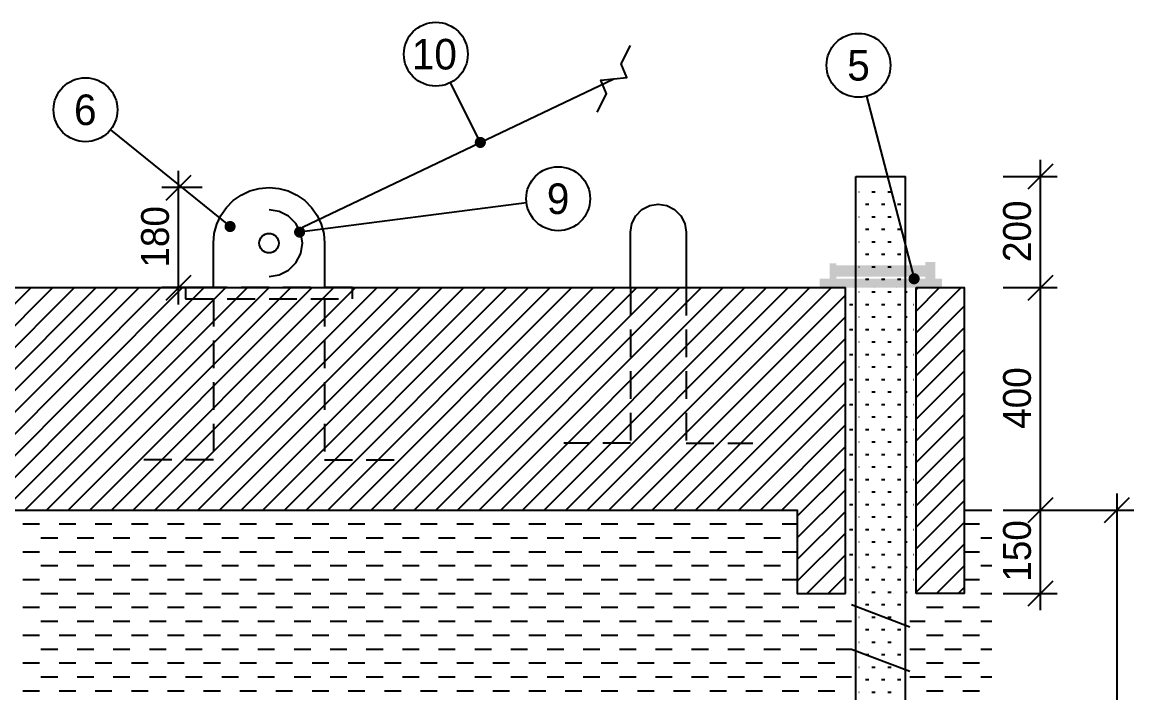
# Model space of a CAD drawing. Extents: x 0 to 45000, y 0 to 7425.
# Drawn here: x 5556 to 7555, y 3171 to 4378 of the extents above; entities that cross this region are included whole.
import ezdxf

# ---------------------------------------------------------------- set-up
doc = ezdxf.new("R2010")
doc.units = 0
doc.header["$LTSCALE"] = 25
doc.linetypes.add('DASHED', pattern=[3, 2, -1])
for name, color, linetype in [('BT', 7, 'CONTINUOUS'), ('BUN', 32, 'CONTINUOUS'), ('CAP', 6, 'CONTINUOUS'), ('DIM', 8, 'CONTINUOUS'), ('HATCH', 8, 'CONTINUOUS'), ('HATCH_BUN', 32, 'CONTINUOUS'), ('TEXT', 7, 'CONTINUOUS'), ('THEP', 1, 'CONTINUOUS'), ('THEP_D', 1, 'DASHED'), ('THEPHINH', 5, 'CONTINUOUS'), ('THEPHINH_D', 5, 'DASHED'), ('VUA', 8, 'CONTINUOUS')]:
    doc.layers.add(name, color=color, linetype=linetype)
doc.styles.add('VN', font='arial.ttf', dxfattribs={"width": 0.95})

msp = doc.modelspace()

# ---------------------------------------------------------------- linework, layer by layer
at = {"layer": 'BT'}
msp.add_line((4963.5, 3900), (7036.5, 3900), dxfattribs=at)
for points in [[(7163.5, 3900), (7250, 3900), (7250, 3350), (7163.5, 3350)], [(4963.5, 3350), (5050, 3350), (5050, 3500), (6950, 3500), (6950, 3350), (7036.5, 3350)]]:
    msp.add_lwpolyline(points, dxfattribs=at)
at = {"layer": 'BUN'}
msp.add_line((7250, 3500), (7300, 3500), dxfattribs=at)
at = {"layer": 'CAP'}
msp.add_line((6060, 4008.6), (6620, 4275.7), dxfattribs=at)
for points in [[(6590, 4215.7), (6606.6, 4248.9), (6596.5, 4273.5), (6643.5, 4278), (6633.4, 4302.6), (6650, 4335.7)], [(6000, 3920), (6018.5, 3922.9), (6035.3, 3931.5), (6048.5, 3944.7), (6057.1, 3961.5), (6060, 3980), (6057.1, 3998.5), (6048.5, 4015.3), (6035.3, 4028.5), (6018.5, 4037.1), (6000, 4040)]]:
    msp.add_lwpolyline(points, dxfattribs=at)
at = {"layer": 'DIM'}
for p, q in [((6325.9, 4268.7), (6380, 4161.3)), ((7074.5, 4244.4), (7160, 3916)), ((5714.7, 4183.9), (5930, 4010)), ((7365, 4077.5), (7410, 4122.5)), ((7387.5, 3870), (7387.5, 4130)), ((5815, 4057.5), (5860, 4102.5)), ((5837.5, 3870), (5837.5, 4110)), ((7320, 4100), (7417.5, 4100)), ((5880, 4080), (5807.5, 4080)), ((6463, 4052.6), (6055, 4000)), ((5815, 3877.5), (5860, 3922.5)), ((7365, 3877.5), (7410, 3922.5)), ((7365, 3877.5), (7410, 3922.5)), ((7387.5, 3470), (7387.5, 3930)), ((5880, 3900), (5807.5, 3900)), ((7320, 3900), (7417.5, 3900)), ((7320, 3900), (7417.5, 3900)), ((7365, 3477.5), (7410, 3522.5)), ((7365, 3477.5), (7410, 3522.5)), ((7387.5, 3320), (7387.5, 3530)), ((7502.5, 3477.5), (7547.5, 3522.5)), ((7525, 2030), (7525, 3530)), ((7320, 3500), (7417.5, 3500)), ((7320, 3500), (7417.5, 3500)), ((7320, 3500), (7555, 3500)), ((7365, 3327.5), (7410, 3372.5)), ((7320, 3350), (7417.5, 3350))]:
    msp.add_line(p, q, dxfattribs=at)
at = {"layer": 'DIM', "const_width": 10}
for points in [[(6385, 4161.3, 1), (6375, 4161.3, 1)], [(5935, 4010, 1), (5925, 4010, 1)], [(6060, 4000, 1), (6050, 4000, 1)], [(7165, 3916, 1), (7155, 3916, 1)]]:
    msp.add_lwpolyline(points, format="xyb", close=True, dxfattribs=at)
at = {"layer": 'HATCH'}
for p, q in [((5172.3, 3500), (5572.3, 3900)), ((5211.2, 3500), (5611.2, 3900)), ((5250.1, 3500), (5650.1, 3900)), ((5289, 3500), (5689, 3900)), ((5327.9, 3500), (5727.9, 3900)), ((5366.8, 3500), (5766.8, 3900)), ((5405.7, 3500), (5805.7, 3900)), ((5444.5, 3500), (5844.5, 3900)), ((5483.4, 3500), (5883.4, 3900)), ((5522.3, 3500), (5922.3, 3900)), ((5561.2, 3500), (5961.2, 3900)), ((5600.1, 3500), (6000.1, 3900)), ((5639, 3500), (6039, 3900)), ((5677.9, 3500), (6077.9, 3900)), ((5716.8, 3500), (6116.8, 3900)), ((5755.7, 3500), (6155.7, 3900)), ((5794.6, 3500), (6194.6, 3900)), ((5833.5, 3500), (6233.5, 3900)), ((5872.3, 3500), (6272.3, 3900)), ((5911.2, 3500), (6311.2, 3900)), ((5950.1, 3500), (6350.1, 3900)), ((5989, 3500), (6389, 3900)), ((6027.9, 3500), (6427.9, 3900)), ((6066.8, 3500), (6466.8, 3900)), ((6105.7, 3500), (6505.7, 3900)), ((6144.6, 3500), (6544.6, 3900)), ((6183.5, 3500), (6583.5, 3900)), ((6222.4, 3500), (6622.4, 3900)), ((6261.3, 3500), (6661.3, 3900)), ((6300.1, 3500), (6700.1, 3900)), ((6339, 3500), (6739, 3900)), ((6377.9, 3500), (6777.9, 3900)), ((6416.8, 3500), (6816.8, 3900)), ((6455.7, 3500), (6855.7, 3900)), ((6494.6, 3500), (6894.6, 3900)), ((6533.5, 3500), (6933.5, 3900)), ((6572.4, 3500), (6972.4, 3900)), ((6611.3, 3500), (7011.3, 3900)), ((7050.2, 3900), (7050.2, 3900)), ((7089.1, 3900), (7089.1, 3900)), ((7127.9, 3900), (7127.9, 3900)), ((7163.5, 3818.9), (7244.6, 3900)), ((7163.5, 3857.8), (7205.7, 3900)), ((7163.5, 3896.7), (7166.8, 3900)), ((6650.2, 3500), (7036.5, 3886.3)), ((7163.5, 3780), (7250, 3866.5)), ((6689.1, 3500), (7036.5, 3847.4)), ((7163.5, 3741.1), (7250, 3827.6)), ((6727.9, 3500), (7036.5, 3808.6)), ((7163.5, 3702.2), (7250, 3788.7)), ((6766.8, 3500), (7036.5, 3769.7)), ((7163.5, 3663.3), (7250, 3749.8)), ((6805.7, 3500), (7036.5, 3730.8)), ((7163.5, 3624.4), (7250, 3710.9)), ((6844.6, 3500), (7036.5, 3691.9)), ((7163.5, 3585.5), (7250, 3672)), ((6883.5, 3500), (7036.5, 3653)), ((7163.5, 3546.6), (7250, 3633.1)), ((6922.4, 3500), (7036.5, 3614.1)), ((7163.5, 3507.8), (7250, 3594.3)), ((6950, 3488.7), (7036.5, 3575.2)), ((7163.5, 3468.9), (7250, 3555.4)), ((6950, 3449.8), (7036.5, 3536.3)), ((7163.5, 3430), (7250, 3516.5)), ((6950, 3410.9), (7036.5, 3497.4)), ((6950, 3372), (7036.5, 3458.5)), ((7163.5, 3391.1), (7250, 3477.6)), ((7163.5, 3352.2), (7250, 3438.7)), ((6966.9, 3350), (7036.5, 3419.6)), ((7200.2, 3350), (7250, 3399.8)), ((7005.7, 3350), (7036.5, 3380.8)), ((7239.1, 3350), (7250, 3360.9)), ((7044.6, 3350), (7044.6, 3350)), ((7083.5, 3350), (7083.5, 3350)), ((7122.4, 3350), (7122.4, 3350)), ((7161.3, 3350), (7161.3, 3350))]:
    msp.add_line(p, q, dxfattribs=at)
at = {"layer": 'HATCH_BUN'}
for p, q in [((5557.5, 3475), (5587.5, 3475)), ((5622.5, 3475), (5652.5, 3475)), ((5687.5, 3475), (5717.5, 3475)), ((5752.5, 3475), (5782.5, 3475)), ((5817.5, 3475), (5847.5, 3475)), ((5882.5, 3475), (5912.5, 3475)), ((5947.5, 3475), (5977.5, 3475)), ((6012.5, 3475), (6042.5, 3475)), ((6077.5, 3475), (6107.5, 3475)), ((6142.5, 3475), (6172.5, 3475)), ((6207.5, 3475), (6237.5, 3475)), ((6272.5, 3475), (6302.5, 3475)), ((6337.5, 3475), (6367.5, 3475)), ((6402.5, 3475), (6432.5, 3475)), ((6467.5, 3475), (6497.5, 3475)), ((6532.5, 3475), (6562.5, 3475)), ((6597.5, 3475), (6627.5, 3475)), ((6662.5, 3475), (6692.5, 3475)), ((6727.5, 3475), (6757.5, 3475)), ((6792.5, 3475), (6822.5, 3475)), ((6857.5, 3475), (6887.5, 3475)), ((6922.5, 3475), (6950, 3475)), ((7250, 3475), (7277.5, 3475)), ((5590, 3450), (5620, 3450)), ((5655, 3450), (5685, 3450)), ((5720, 3450), (5750, 3450)), ((5785, 3450), (5815, 3450)), ((5850, 3450), (5880, 3450)), ((5915, 3450), (5945, 3450)), ((5980, 3450), (6010, 3450)), ((6045, 3450), (6075, 3450)), ((6110, 3450), (6140, 3450)), ((6175, 3450), (6205, 3450)), ((6240, 3450), (6270, 3450)), ((6305, 3450), (6335, 3450)), ((6370, 3450), (6400, 3450)), ((6435, 3450), (6465, 3450)), ((6500, 3450), (6530, 3450)), ((6565, 3450), (6595, 3450)), ((6630, 3450), (6660, 3450)), ((6695, 3450), (6725, 3450)), ((6760, 3450), (6790, 3450)), ((6825, 3450), (6855, 3450)), ((6890, 3450), (6920, 3450)), ((7280, 3450), (7300, 3450)), ((5557.5, 3425), (5587.5, 3425)), ((5622.5, 3425), (5652.5, 3425)), ((5687.5, 3425), (5717.5, 3425)), ((5752.5, 3425), (5782.5, 3425)), ((5817.5, 3425), (5847.5, 3425)), ((5882.5, 3425), (5912.5, 3425)), ((5947.5, 3425), (5977.5, 3425)), ((6012.5, 3425), (6042.5, 3425)), ((6077.5, 3425), (6107.5, 3425)), ((6142.5, 3425), (6172.5, 3425)), ((6207.5, 3425), (6237.5, 3425)), ((6272.5, 3425), (6302.5, 3425)), ((6337.5, 3425), (6367.5, 3425)), ((6402.5, 3425), (6432.5, 3425)), ((6467.5, 3425), (6497.5, 3425)), ((6532.5, 3425), (6562.5, 3425)), ((6597.5, 3425), (6627.5, 3425)), ((6662.5, 3425), (6692.5, 3425)), ((6727.5, 3425), (6757.5, 3425)), ((6792.5, 3425), (6822.5, 3425)), ((6857.5, 3425), (6887.5, 3425)), ((6922.5, 3425), (6950, 3425)), ((7250, 3425), (7277.5, 3425)), ((5590, 3400), (5620, 3400)), ((5655, 3400), (5685, 3400)), ((5720, 3400), (5750, 3400)), ((5785, 3400), (5815, 3400)), ((5850, 3400), (5880, 3400)), ((5915, 3400), (5945, 3400)), ((5980, 3400), (6010, 3400)), ((6045, 3400), (6075, 3400)), ((6110, 3400), (6140, 3400)), ((6175, 3400), (6205, 3400)), ((6240, 3400), (6270, 3400)), ((6305, 3400), (6335, 3400)), ((6370, 3400), (6400, 3400)), ((6435, 3400), (6465, 3400)), ((6500, 3400), (6530, 3400)), ((6565, 3400), (6595, 3400)), ((6630, 3400), (6660, 3400)), ((6695, 3400), (6725, 3400)), ((6760, 3400), (6790, 3400)), ((6825, 3400), (6855, 3400)), ((6890, 3400), (6920, 3400)), ((7280, 3400), (7300, 3400)), ((5557.5, 3375), (5587.5, 3375)), ((5622.5, 3375), (5652.5, 3375)), ((5687.5, 3375), (5717.5, 3375)), ((5752.5, 3375), (5782.5, 3375)), ((5817.5, 3375), (5847.5, 3375)), ((5882.5, 3375), (5912.5, 3375)), ((5947.5, 3375), (5977.5, 3375)), ((6012.5, 3375), (6042.5, 3375)), ((6077.5, 3375), (6107.5, 3375)), ((6142.5, 3375), (6172.5, 3375)), ((6207.5, 3375), (6237.5, 3375)), ((6272.5, 3375), (6302.5, 3375)), ((6337.5, 3375), (6367.5, 3375)), ((6402.5, 3375), (6432.5, 3375)), ((6467.5, 3375), (6497.5, 3375)), ((6532.5, 3375), (6562.5, 3375)), ((6597.5, 3375), (6627.5, 3375)), ((6662.5, 3375), (6692.5, 3375)), ((6727.5, 3375), (6757.5, 3375)), ((6792.5, 3375), (6822.5, 3375)), ((6857.5, 3375), (6887.5, 3375)), ((6922.5, 3375), (6950, 3375)), ((7250, 3375), (7277.5, 3375)), ((5590, 3350), (5620, 3350)), ((5655, 3350), (5685, 3350)), ((5720, 3350), (5750, 3350)), ((5785, 3350), (5815, 3350)), ((5850, 3350), (5880, 3350)), ((5915, 3350), (5945, 3350)), ((5980, 3350), (6010, 3350)), ((6045, 3350), (6075, 3350)), ((6110, 3350), (6140, 3350)), ((6175, 3350), (6205, 3350)), ((6240, 3350), (6270, 3350)), ((6305, 3350), (6335, 3350)), ((6370, 3350), (6400, 3350)), ((6435, 3350), (6465, 3350)), ((6500, 3350), (6530, 3350)), ((6565, 3350), (6595, 3350)), ((6630, 3350), (6660, 3350)), ((6695, 3350), (6725, 3350)), ((6760, 3350), (6790, 3350)), ((6825, 3350), (6855, 3350)), ((6890, 3350), (6920, 3350)), ((7280, 3350), (7300, 3350)), ((5557.5, 3325), (5587.5, 3325)), ((5622.5, 3325), (5652.5, 3325)), ((5687.5, 3325), (5717.5, 3325)), ((5752.5, 3325), (5782.5, 3325)), ((5817.5, 3325), (5847.5, 3325)), ((5882.5, 3325), (5912.5, 3325)), ((5947.5, 3325), (5977.5, 3325)), ((6012.5, 3325), (6042.5, 3325)), ((6077.5, 3325), (6107.5, 3325)), ((6142.5, 3325), (6172.5, 3325)), ((6207.5, 3325), (6237.5, 3325)), ((6272.5, 3325), (6302.5, 3325)), ((6337.5, 3325), (6367.5, 3325)), ((6402.5, 3325), (6432.5, 3325)), ((6467.5, 3325), (6497.5, 3325)), ((6532.5, 3325), (6562.5, 3325)), ((6597.5, 3325), (6627.5, 3325)), ((6662.5, 3325), (6692.5, 3325)), ((6727.5, 3325), (6757.5, 3325)), ((6792.5, 3325), (6822.5, 3325)), ((6857.5, 3325), (6887.5, 3325)), ((6922.5, 3325), (6952.5, 3325)), ((6987.5, 3325), (7017.5, 3325)), ((7182.5, 3325), (7212.5, 3325)), ((7247.5, 3325), (7277.5, 3325)), ((5590, 3300), (5620, 3300)), ((5655, 3300), (5685, 3300)), ((5720, 3300), (5750, 3300)), ((5785, 3300), (5815, 3300)), ((5850, 3300), (5880, 3300)), ((5915, 3300), (5945, 3300)), ((5980, 3300), (6010, 3300)), ((6045, 3300), (6075, 3300)), ((6110, 3300), (6140, 3300)), ((6175, 3300), (6205, 3300)), ((6240, 3300), (6270, 3300)), ((6305, 3300), (6335, 3300)), ((6370, 3300), (6400, 3300)), ((6435, 3300), (6465, 3300)), ((6500, 3300), (6530, 3300)), ((6565, 3300), (6595, 3300)), ((6630, 3300), (6660, 3300)), ((6695, 3300), (6725, 3300)), ((6760, 3300), (6790, 3300)), ((6825, 3300), (6855, 3300)), ((6890, 3300), (6920, 3300)), ((6955, 3300), (6985, 3300)), ((7020, 3300), (7047.5, 3300)), ((7152.5, 3300), (7180, 3300)), ((7215, 3300), (7245, 3300)), ((7280, 3300), (7300, 3300)), ((5557.5, 3275), (5587.5, 3275)), ((5622.5, 3275), (5652.5, 3275)), ((5687.5, 3275), (5717.5, 3275)), ((5752.5, 3275), (5782.5, 3275)), ((5817.5, 3275), (5847.5, 3275)), ((5882.5, 3275), (5912.5, 3275)), ((5947.5, 3275), (5977.5, 3275)), ((6012.5, 3275), (6042.5, 3275)), ((6077.5, 3275), (6107.5, 3275)), ((6142.5, 3275), (6172.5, 3275)), ((6207.5, 3275), (6237.5, 3275)), ((6272.5, 3275), (6302.5, 3275)), ((6337.5, 3275), (6367.5, 3275)), ((6402.5, 3275), (6432.5, 3275)), ((6467.5, 3275), (6497.5, 3275)), ((6532.5, 3275), (6562.5, 3275)), ((6597.5, 3275), (6627.5, 3275)), ((6662.5, 3275), (6692.5, 3275)), ((6727.5, 3275), (6757.5, 3275)), ((6792.5, 3275), (6822.5, 3275)), ((6857.5, 3275), (6887.5, 3275)), ((6922.5, 3275), (6952.5, 3275)), ((6987.5, 3275), (7017.5, 3275)), ((7182.5, 3275), (7212.5, 3275)), ((7247.5, 3275), (7277.5, 3275)), ((5590, 3250), (5620, 3250)), ((5655, 3250), (5685, 3250)), ((5720, 3250), (5750, 3250)), ((5785, 3250), (5815, 3250)), ((5850, 3250), (5880, 3250)), ((5915, 3250), (5945, 3250)), ((5980, 3250), (6010, 3250)), ((6045, 3250), (6075, 3250)), ((6110, 3250), (6140, 3250)), ((6175, 3250), (6205, 3250)), ((6240, 3250), (6270, 3250)), ((6305, 3250), (6335, 3250)), ((6370, 3250), (6400, 3250)), ((6435, 3250), (6465, 3250)), ((6500, 3250), (6530, 3250)), ((6565, 3250), (6595, 3250)), ((6630, 3250), (6660, 3250)), ((6695, 3250), (6725, 3250)), ((6760, 3250), (6790, 3250)), ((6825, 3250), (6855, 3250)), ((6890, 3250), (6920, 3250)), ((6955, 3250), (6985, 3250)), ((7020, 3250), (7047.5, 3250)), ((7152.5, 3250), (7180, 3250)), ((7215, 3250), (7245, 3250)), ((7280, 3250), (7300, 3250)), ((5557.5, 3225), (5587.5, 3225)), ((5622.5, 3225), (5652.5, 3225)), ((5687.5, 3225), (5717.5, 3225)), ((5752.5, 3225), (5782.5, 3225)), ((5817.5, 3225), (5847.5, 3225)), ((5882.5, 3225), (5912.5, 3225)), ((5947.5, 3225), (5977.5, 3225)), ((6012.5, 3225), (6042.5, 3225)), ((6077.5, 3225), (6107.5, 3225)), ((6142.5, 3225), (6172.5, 3225)), ((6207.5, 3225), (6237.5, 3225)), ((6272.5, 3225), (6302.5, 3225)), ((6337.5, 3225), (6367.5, 3225)), ((6402.5, 3225), (6432.5, 3225)), ((6467.5, 3225), (6497.5, 3225)), ((6532.5, 3225), (6562.5, 3225)), ((6597.5, 3225), (6627.5, 3225)), ((6662.5, 3225), (6692.5, 3225)), ((6727.5, 3225), (6757.5, 3225)), ((6792.5, 3225), (6822.5, 3225)), ((6857.5, 3225), (6887.5, 3225)), ((6922.5, 3225), (6952.5, 3225)), ((6987.5, 3225), (7017.5, 3225)), ((7182.5, 3225), (7212.5, 3225)), ((7247.5, 3225), (7277.5, 3225)), ((5590, 3200), (5620, 3200)), ((5655, 3200), (5685, 3200)), ((5720, 3200), (5750, 3200)), ((5785, 3200), (5815, 3200)), ((5850, 3200), (5880, 3200)), ((5915, 3200), (5945, 3200)), ((5980, 3200), (6010, 3200)), ((6045, 3200), (6075, 3200)), ((6110, 3200), (6140, 3200)), ((6175, 3200), (6205, 3200)), ((6240, 3200), (6270, 3200)), ((6305, 3200), (6335, 3200)), ((6370, 3200), (6400, 3200)), ((6435, 3200), (6465, 3200)), ((6500, 3200), (6530, 3200)), ((6565, 3200), (6595, 3200)), ((6630, 3200), (6660, 3200)), ((6695, 3200), (6725, 3200)), ((6760, 3200), (6790, 3200)), ((6825, 3200), (6855, 3200)), ((6890, 3200), (6920, 3200)), ((6955, 3200), (6985, 3200)), ((7020, 3200), (7047.5, 3200)), ((7152.5, 3200), (7180, 3200)), ((7215, 3200), (7245, 3200)), ((7280, 3200), (7300, 3200)), ((5557.5, 3175), (5587.5, 3175)), ((5622.5, 3175), (5652.5, 3175)), ((5687.5, 3175), (5717.5, 3175)), ((5752.5, 3175), (5782.5, 3175)), ((5817.5, 3175), (5847.5, 3175)), ((5882.5, 3175), (5912.5, 3175)), ((5947.5, 3175), (5977.5, 3175)), ((6012.5, 3175), (6042.5, 3175)), ((6077.5, 3175), (6107.5, 3175)), ((6142.5, 3175), (6172.5, 3175)), ((6207.5, 3175), (6237.5, 3175)), ((6272.5, 3175), (6302.5, 3175)), ((6337.5, 3175), (6367.5, 3175)), ((6402.5, 3175), (6432.5, 3175)), ((6467.5, 3175), (6497.5, 3175)), ((6532.5, 3175), (6562.5, 3175)), ((6597.5, 3175), (6627.5, 3175)), ((6662.5, 3175), (6692.5, 3175)), ((6727.5, 3175), (6757.5, 3175)), ((6792.5, 3175), (6822.5, 3175)), ((6857.5, 3175), (6887.5, 3175)), ((6922.5, 3175), (6952.5, 3175)), ((6987.5, 3175), (7017.5, 3175)), ((7182.5, 3175), (7212.5, 3175)), ((7247.5, 3175), (7277.5, 3175))]:
    msp.add_line(p, q, dxfattribs=at)
at = {"layer": 'TEXT'}
for centre in [(6300, 4320), (7060, 4300), (5670, 4220), (6520, 4060)]:
    msp.add_circle(centre, 57.5, dxfattribs=at)
at = {"layer": 'THEP'}
msp.add_lwpolyline([(6650, 3900), (6650, 4000), (6650, 4000), (6652.4, 4015.5), (6659.5, 4029.4), (6670.6, 4040.5), (6684.5, 4047.6), (6700, 4050), (6715.5, 4047.6), (6729.4, 4040.5), (6740.5, 4029.4), (6747.6, 4015.5), (6750, 4000), (6750, 4000), (6750, 3900)], dxfattribs=at)
at = {"layer": 'THEP_D'}
for points in [[(6650, 3900), (6650, 3620), (6530, 3620)], [(6750, 3900), (6750, 3620), (6870, 3620)]]:
    msp.add_lwpolyline(points, dxfattribs=at)
at = {"layer": 'THEPHINH'}
for p, q in [((7055.5, 2060), (7055.5, 4100)), ((7055.5, 4100), (7144.5, 4100)), ((7144.5, 2060), (7144.5, 4100)), ((7036.5, 3350), (7036.5, 3900)), ((7163.5, 3350), (7163.5, 3900)), ((7047.5, 3330), (7152.5, 3290)), ((7047.5, 3250), (7152.5, 3210))]:
    msp.add_line(p, q, dxfattribs=at)
msp.add_lwpolyline([(5900, 3900), (5900, 3980), (5901.5, 3997.4), (5906, 4014.2), (5913.4, 4030), (5923.4, 4044.3), (5935.7, 4056.6), (5950, 4066.6), (5965.8, 4074), (5982.6, 4078.5), (6000, 4080), (6017.4, 4078.5), (6034.2, 4074), (6050, 4066.6), (6064.3, 4056.6), (6076.6, 4044.3), (6086.6, 4030), (6094, 4014.2), (6098.5, 3997.4), (6100, 3980), (6100, 3900)], dxfattribs=at)
msp.add_circle((6000, 3980), 17.5, dxfattribs=at)
for points in [[(7008, 3916), (7020, 3916), (7008, 3944), (7020, 3944)], [(7020, 3920), (7180, 3920), (7020, 3940), (7180, 3940)], [(7180, 3914), (7198, 3914), (7180, 3946), (7198, 3946)], [(6990, 3900), (7210, 3900), (6990, 3916), (7210, 3916)]]:
    msp.add_solid(points, dxfattribs=at)
at = {"layer": 'THEPHINH_D'}
msp.add_lwpolyline([(5850, 3880), (6150, 3880), (6150, 3900), (5850, 3900)], close=True, dxfattribs=at)
for points in [[(5900, 3880), (5900, 3590), (5750, 3590)], [(6100, 3880), (6100, 3590), (6250, 3590)]]:
    msp.add_lwpolyline(points, dxfattribs=at)
at = {"layer": 'VUA'}
for p, q in [((7060.5, 4072.5), (7061.2, 4072.5)), ((7083.7, 4072.5), (7090, 4072.5)), ((7112.5, 4072.5), (7118.7, 4072.5)), ((7072.5, 4050), (7078.7, 4050)), ((7101.2, 4050), (7107.5, 4050)), ((7130, 4050), (7136.2, 4050)), ((7060.5, 4027.5), (7061.2, 4027.5)), ((7083.7, 4027.5), (7090, 4027.5)), ((7112.5, 4027.5), (7118.7, 4027.5)), ((7072.5, 4005), (7078.7, 4005)), ((7101.2, 4005), (7107.5, 4005)), ((7130, 4005), (7136.2, 4005)), ((7060.5, 3982.5), (7061.2, 3982.5)), ((7083.7, 3982.5), (7090, 3982.5)), ((7112.5, 3982.5), (7118.7, 3982.5)), ((7072.5, 3960), (7078.7, 3960)), ((7101.2, 3960), (7107.5, 3960)), ((7130, 3960), (7136.2, 3960)), ((7060.5, 3937.5), (7061.2, 3937.5)), ((7083.7, 3937.5), (7090, 3937.5)), ((7112.5, 3937.5), (7118.7, 3937.5)), ((7072.5, 3915), (7078.7, 3915)), ((7101.2, 3915), (7107.5, 3915)), ((7130, 3915), (7136.2, 3915)), ((7055, 3892.5), (7055.5, 3892.5)), ((7060.5, 3892.5), (7061.2, 3892.5)), ((7083.7, 3892.5), (7090, 3892.5)), ((7112.5, 3892.5), (7118.7, 3892.5)), ((7144.5, 3892.5), (7147.5, 3892.5)), ((7043.7, 3870), (7050, 3870)), ((7072.5, 3870), (7078.7, 3870)), ((7101.2, 3870), (7107.5, 3870)), ((7130, 3870), (7136.2, 3870)), ((7158.7, 3870), (7159.5, 3870)), ((7055, 3847.5), (7055.5, 3847.5)), ((7060.5, 3847.5), (7061.2, 3847.5)), ((7083.7, 3847.5), (7090, 3847.5)), ((7112.5, 3847.5), (7118.7, 3847.5)), ((7144.5, 3847.5), (7147.5, 3847.5)), ((7043.7, 3825), (7050, 3825)), ((7072.5, 3825), (7078.7, 3825)), ((7101.2, 3825), (7107.5, 3825)), ((7130, 3825), (7136.2, 3825)), ((7158.7, 3825), (7159.5, 3825)), ((7055, 3802.5), (7055.5, 3802.5)), ((7060.5, 3802.5), (7061.2, 3802.5)), ((7083.7, 3802.5), (7090, 3802.5)), ((7112.5, 3802.5), (7118.7, 3802.5)), ((7144.5, 3802.5), (7147.5, 3802.5)), ((7043.7, 3780), (7050, 3780)), ((7072.5, 3780), (7078.7, 3780)), ((7101.2, 3780), (7107.5, 3780)), ((7130, 3780), (7136.2, 3780)), ((7158.7, 3780), (7159.5, 3780)), ((7055, 3757.5), (7055.5, 3757.5)), ((7060.5, 3757.5), (7061.2, 3757.5)), ((7083.7, 3757.5), (7090, 3757.5)), ((7112.5, 3757.5), (7118.7, 3757.5)), ((7144.5, 3757.5), (7147.5, 3757.5)), ((7043.7, 3735), (7050, 3735)), ((7072.5, 3735), (7078.7, 3735)), ((7101.2, 3735), (7107.5, 3735)), ((7130, 3735), (7136.2, 3735)), ((7158.7, 3735), (7159.5, 3735)), ((7055, 3712.5), (7055.5, 3712.5)), ((7060.5, 3712.5), (7061.2, 3712.5)), ((7083.7, 3712.5), (7090, 3712.5)), ((7112.5, 3712.5), (7118.7, 3712.5)), ((7144.5, 3712.5), (7147.5, 3712.5)), ((7043.7, 3690), (7050, 3690)), ((7072.5, 3690), (7078.7, 3690)), ((7101.2, 3690), (7107.5, 3690)), ((7130, 3690), (7136.2, 3690)), ((7158.7, 3690), (7159.5, 3690)), ((7055, 3667.5), (7055.5, 3667.5)), ((7060.5, 3667.5), (7061.2, 3667.5)), ((7083.7, 3667.5), (7090, 3667.5)), ((7112.5, 3667.5), (7118.7, 3667.5)), ((7144.5, 3667.5), (7147.5, 3667.5)), ((7043.7, 3645), (7050, 3645)), ((7072.5, 3645), (7078.7, 3645)), ((7101.2, 3645), (7107.5, 3645)), ((7130, 3645), (7136.2, 3645)), ((7158.7, 3645), (7159.5, 3645)), ((7055, 3622.5), (7055.5, 3622.5)), ((7060.5, 3622.5), (7061.2, 3622.5)), ((7083.7, 3622.5), (7090, 3622.5)), ((7112.5, 3622.5), (7118.7, 3622.5)), ((7144.5, 3622.5), (7147.5, 3622.5)), ((7043.7, 3600), (7050, 3600)), ((7072.5, 3600), (7078.7, 3600)), ((7101.2, 3600), (7107.5, 3600)), ((7130, 3600), (7136.2, 3600)), ((7158.7, 3600), (7159.5, 3600)), ((7055, 3577.5), (7055.5, 3577.5)), ((7060.5, 3577.5), (7061.2, 3577.5)), ((7083.7, 3577.5), (7090, 3577.5)), ((7112.5, 3577.5), (7118.7, 3577.5)), ((7144.5, 3577.5), (7147.5, 3577.5)), ((7043.7, 3555), (7050, 3555)), ((7072.5, 3555), (7078.7, 3555)), ((7101.2, 3555), (7107.5, 3555)), ((7130, 3555), (7136.2, 3555)), ((7158.7, 3555), (7159.5, 3555)), ((7055, 3532.5), (7055.5, 3532.5)), ((7060.5, 3532.5), (7061.2, 3532.5)), ((7083.7, 3532.5), (7090, 3532.5)), ((7112.5, 3532.5), (7118.7, 3532.5)), ((7144.5, 3532.5), (7147.5, 3532.5)), ((7043.7, 3510), (7050, 3510)), ((7072.5, 3510), (7078.7, 3510)), ((7101.2, 3510), (7107.5, 3510)), ((7130, 3510), (7136.2, 3510)), ((7158.7, 3510), (7159.5, 3510)), ((7055, 3487.5), (7055.5, 3487.5)), ((7060.5, 3487.5), (7061.2, 3487.5)), ((7083.7, 3487.5), (7090, 3487.5)), ((7112.5, 3487.5), (7118.7, 3487.5)), ((7144.5, 3487.5), (7147.5, 3487.5)), ((7043.7, 3465), (7050, 3465)), ((7072.5, 3465), (7078.7, 3465)), ((7101.2, 3465), (7107.5, 3465)), ((7130, 3465), (7136.2, 3465)), ((7158.7, 3465), (7159.5, 3465)), ((7055, 3442.5), (7055.5, 3442.5)), ((7060.5, 3442.5), (7061.2, 3442.5)), ((7083.7, 3442.5), (7090, 3442.5)), ((7112.5, 3442.5), (7118.7, 3442.5)), ((7144.5, 3442.5), (7147.5, 3442.5)), ((7043.7, 3420), (7050, 3420)), ((7072.5, 3420), (7078.7, 3420)), ((7101.2, 3420), (7107.5, 3420)), ((7130, 3420), (7136.2, 3420)), ((7158.7, 3420), (7159.5, 3420)), ((7055, 3397.5), (7055.5, 3397.5)), ((7060.5, 3397.5), (7061.2, 3397.5)), ((7083.7, 3397.5), (7090, 3397.5)), ((7112.5, 3397.5), (7118.7, 3397.5)), ((7144.5, 3397.5), (7147.5, 3397.5)), ((7043.7, 3375), (7050, 3375)), ((7072.5, 3375), (7078.7, 3375)), ((7101.2, 3375), (7107.5, 3375)), ((7130, 3375), (7136.2, 3375)), ((7158.7, 3375), (7159.5, 3375)), ((7055, 3352.5), (7055.5, 3352.5)), ((7060.5, 3352.5), (7061.2, 3352.5)), ((7083.7, 3352.5), (7090, 3352.5)), ((7112.5, 3352.5), (7118.7, 3352.5)), ((7144.5, 3352.5), (7147.5, 3352.5)), ((7072.5, 3330), (7078.7, 3330)), ((7101.2, 3330), (7107.5, 3330)), ((7130, 3330), (7136.2, 3330)), ((7060.5, 3307.5), (7061.2, 3307.5)), ((7083.7, 3307.5), (7090, 3307.5)), ((7112.5, 3307.5), (7118.7, 3307.5)), ((7072.5, 3285), (7078.7, 3285)), ((7101.2, 3285), (7107.5, 3285)), ((7130, 3285), (7136.2, 3285)), ((7060.5, 3262.5), (7061.2, 3262.5)), ((7083.7, 3262.5), (7090, 3262.5)), ((7112.5, 3262.5), (7118.7, 3262.5)), ((7072.5, 3240), (7078.7, 3240)), ((7101.2, 3240), (7107.5, 3240)), ((7130, 3240), (7136.2, 3240)), ((7060.5, 3217.5), (7061.2, 3217.5)), ((7083.7, 3217.5), (7090, 3217.5)), ((7112.5, 3217.5), (7118.7, 3217.5)), ((7072.5, 3195), (7078.7, 3195)), ((7101.2, 3195), (7107.5, 3195)), ((7130, 3195), (7136.2, 3195)), ((7060.5, 3172.5), (7061.2, 3172.5)), ((7083.7, 3172.5), (7090, 3172.5)), ((7112.5, 3172.5), (7118.7, 3172.5))]:
    msp.add_line(p, q, dxfattribs=at)

# ---------------------------------------------------------------- texts
at = {"layer": 'TEXT', "style": 'VN', "width": 0.95}
for s, p in [('10', (6256.7, 4292.5)), ('5', (7039.8, 4272.5)), ('6', (5649.3, 4192.5)), ('9', (6499.6, 4032.5))]:
    msp.add_text(s, height=55, dxfattribs=at).set_placement(p)
for s, p in [('180', (5820, 3936.1)), ('200', (7370, 3946.1)), ('400', (7370, 3646.1)), ('150', (7370, 3371.1))]:
    msp.add_text(s, height=50, rotation=90, dxfattribs=at).set_placement(p)

doc.saveas('drawing.dxf')
